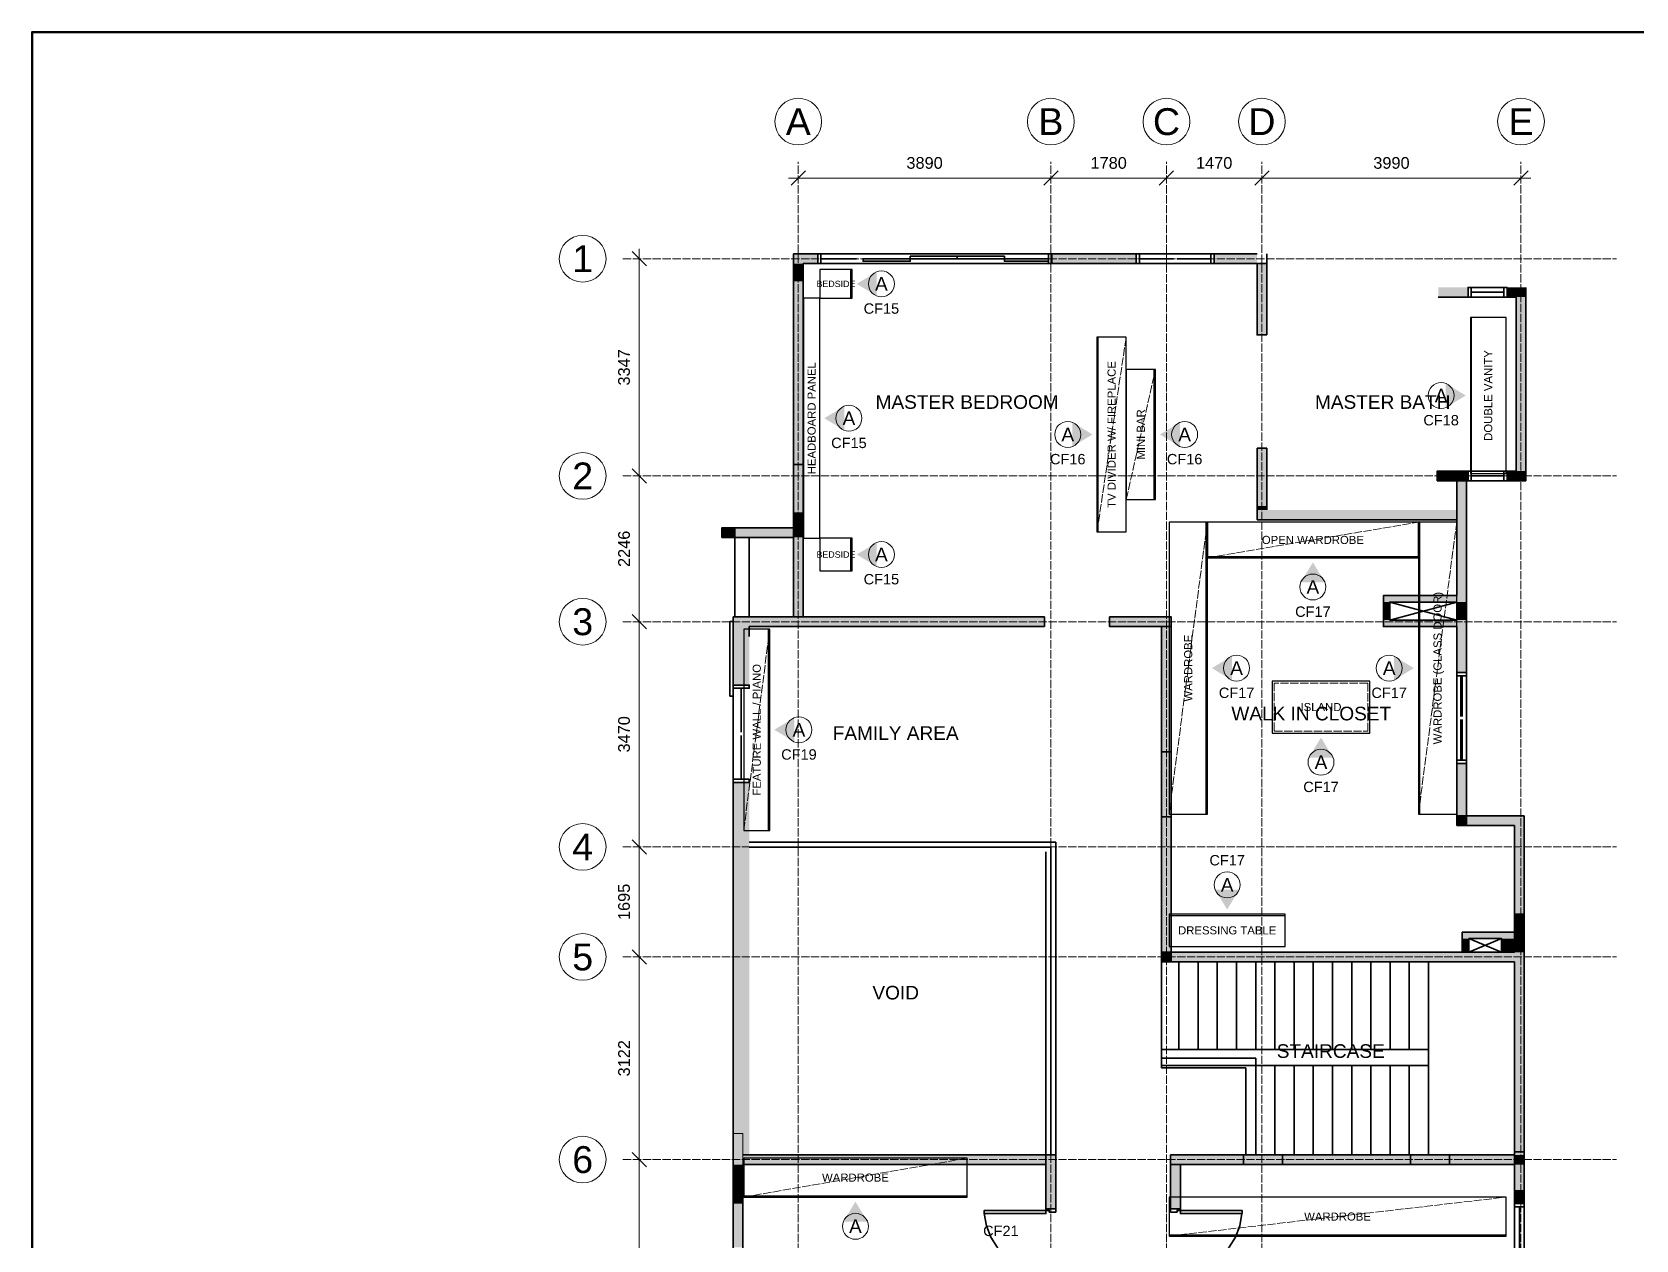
# Model space of a CAD drawing. Header units: millimetres. Extents: x 5 to 415, y 5 to 292.
# Drawn here: x 5 to 252, y 105.9 to 292 of the extents above; entities that cross this region are included whole.
import ezdxf
from ezdxf.enums import TextEntityAlignment as Align

# ---------------------------------------------------------------- set-up
doc = ezdxf.new("R2010")
doc.units = ezdxf.units.MM
doc.linetypes.add('DASHED', pattern=[1.524, 1.27, -0.254])
for name, color, linetype, lineweight in [('0-SHEET', 7, 'CONTINUOUS', 50), ('A-GRID', 8, 'DASHED', 13), ('A-GRID-TAG', 7, 'CONTINUOUS', 18), ('A-WALL', 250, 'CONTINUOUS', 35), ('A-WALL-DEMO', 1, 'DASHED', 35), ('A-WALL-FILL', 250, 'CONTINUOUS', 0), ('A-WALL-NEW', 5, 'CONTINUOUS', 35), ('A-WIND', 7, 'CONTINUOUS', 13), ('I-DIM', 5, 'CONTINUOUS', 13), ('I-JOIN', 6, 'CONTINUOUS', 25), ('I-JOIN-HIDDEN', 6, 'DASHED', 13), ('I-ROOM', 7, 'CONTINUOUS', 13), ('I-SYMB', 6, 'CONTINUOUS', 18)]:
    doc.layers.add(name, color=color, linetype=linetype, lineweight=lineweight)
doc.styles.get("Standard").update_dxf_attribs({"font": 'arial.ttf'})

msp = doc.modelspace()

# ---------------------------------------------------------------- hatches: boundary and pattern name
at = {"layer": 'A-WALL-DEMO', "true_color": 0x727430}
h = msp.add_hatch(color=7, dxfattribs=at)
h.dxf.hatch_style = 1
h.paths.add_polyline_path([(123.74, 225.39), (122.24, 225.39), (123.74, 217.89), (123.74, 225.39)])
h = msp.add_hatch(color=7, dxfattribs=at)
h.dxf.hatch_style = 1
h.paths.add_polyline_path([(122.24, 225.39), (123.74, 217.89), (122.24, 217.89), (122.24, 225.39)])
h = msp.add_hatch(color=7, dxfattribs=at)
h.dxf.hatch_style = 1
h.paths.add_polyline_path([(180.45, 181.08), (178.95, 181.08), (180.45, 171.07), (180.45, 181.08)])
h = msp.add_hatch(color=7, dxfattribs=at)
h.dxf.hatch_style = 1
h.paths.add_polyline_path([(178.95, 181.08), (180.45, 171.07), (178.95, 171.07), (178.95, 181.08)])
at = {"layer": 'A-WALL-FILL', "true_color": 0x4d4d4d}
h = msp.add_hatch(color=7, dxfattribs=at)
h.dxf.hatch_style = 1
h.paths.add_polyline_path([(125.99, 257.82), (122.24, 257.82), (125.99, 256.32), (125.99, 257.82)])
h = msp.add_hatch(color=7, dxfattribs=at)
h.dxf.hatch_style = 1
h.paths.add_polyline_path([(122.24, 257.82), (125.99, 256.32), (122.24, 256.32), (122.24, 257.82)])
h = msp.add_hatch(color=7, dxfattribs=at)
h.dxf.hatch_style = 1
h.paths.add_polyline_path([(175.04, 257.82), (162.04, 257.82), (175.04, 256.32), (175.04, 257.82)])
h = msp.add_hatch(color=7, dxfattribs=at)
h.dxf.hatch_style = 1
h.paths.add_polyline_path([(162.04, 257.82), (175.04, 256.32), (162.04, 256.32), (162.04, 257.82)])
h = msp.add_hatch(color=7, dxfattribs=at)
h.dxf.hatch_style = 1
h.paths.add_polyline_path([(193.65, 257.82), (187.05, 257.82), (193.65, 256.32), (193.65, 257.82)])
h = msp.add_hatch(color=7, dxfattribs=at)
h.dxf.hatch_style = 1
h.paths.add_polyline_path([(187.05, 257.82), (193.65, 256.32), (187.05, 256.32), (187.05, 257.82)])
h = msp.add_hatch(color=7, dxfattribs=at)
h.dxf.hatch_style = 1
h.paths.add_polyline_path([(123.74, 256.32), (122.24, 256.32), (123.74, 253.6), (123.74, 256.32)])
h = msp.add_hatch(color=7, dxfattribs=at)
h.dxf.hatch_style = 1
h.paths.add_polyline_path([(122.24, 256.32), (123.74, 253.6), (122.24, 253.6), (122.24, 256.32)])
h = msp.add_hatch(color=7, dxfattribs=at)
h.dxf.hatch_style = 1
h.paths.add_polyline_path([(123.74, 253.6), (122.24, 253.6), (123.74, 225.39), (123.74, 253.6)])
h = msp.add_hatch(color=7, dxfattribs=at)
h.dxf.hatch_style = 1
h.paths.add_polyline_path([(122.24, 253.6), (123.74, 225.39), (122.24, 225.39), (122.24, 253.6)])
h = msp.add_hatch(color=7, dxfattribs=at)
h.dxf.hatch_style = 1
h.paths.add_polyline_path([(226.15, 252.66), (221.55, 252.66), (226.15, 251.16), (226.15, 252.66)])
h = msp.add_hatch(color=7, dxfattribs=at)
h.dxf.hatch_style = 1
h.paths.add_polyline_path([(221.55, 252.66), (226.15, 251.16), (221.55, 251.16), (221.55, 252.66)])
h = msp.add_hatch(color=7, dxfattribs=at)
h.dxf.hatch_style = 1
h.paths.add_polyline_path([(235.05, 252.66), (232.15, 252.66), (235.05, 251.16), (235.05, 252.66)])
h = msp.add_hatch(color=7, dxfattribs=at)
h.dxf.hatch_style = 1
h.paths.add_polyline_path([(232.15, 252.66), (235.05, 251.16), (232.15, 251.16), (232.15, 252.66)])
h = msp.add_hatch(color=7, dxfattribs=at)
h.dxf.hatch_style = 1
h.paths.add_polyline_path([(235.05, 251.16), (233.55, 251.16), (235.05, 224.37), (235.05, 251.16)])
h = msp.add_hatch(color=7, dxfattribs=at)
h.dxf.hatch_style = 1
h.paths.add_polyline_path([(233.55, 251.16), (235.05, 224.37), (233.55, 224.37), (233.55, 251.16)])
h = msp.add_hatch(color=7, dxfattribs=at)
h.dxf.hatch_style = 1
h.paths.add_polyline_path([(226.15, 224.37), (224.4, 224.37), (226.15, 222.87), (226.15, 224.37)])
h = msp.add_hatch(color=7, dxfattribs=at)
h.dxf.hatch_style = 1
h.paths.add_polyline_path([(224.4, 224.37), (226.15, 222.87), (224.4, 222.87), (224.4, 224.37)])
h = msp.add_hatch(color=7, dxfattribs=at)
h.dxf.hatch_style = 1
h.paths.add_polyline_path([(225.9, 222.87), (224.4, 222.87), (225.9, 218.37), (225.9, 222.87)])
h = msp.add_hatch(color=7, dxfattribs=at)
h.dxf.hatch_style = 1
h.paths.add_polyline_path([(224.4, 222.87), (225.9, 218.37), (224.4, 218.37), (224.4, 222.87)])
h = msp.add_hatch(color=7, dxfattribs=at)
h.dxf.hatch_style = 1
h.paths.add_polyline_path([(235.05, 224.37), (232.15, 224.37), (235.05, 222.87), (235.05, 224.37)])
h = msp.add_hatch(color=7, dxfattribs=at)
h.dxf.hatch_style = 1
h.paths.add_polyline_path([(232.15, 224.37), (235.05, 222.87), (232.15, 222.87), (232.15, 224.37)])
h = msp.add_hatch(color=7, dxfattribs=at)
h.dxf.hatch_style = 1
h.paths.add_polyline_path([(123.74, 217.89), (122.24, 217.89), (123.74, 216.64), (123.74, 217.89)])
h = msp.add_hatch(color=7, dxfattribs=at)
h.dxf.hatch_style = 1
h.paths.add_polyline_path([(122.24, 217.89), (123.74, 216.64), (122.24, 216.64), (122.24, 217.89)])
h = msp.add_hatch(color=7, dxfattribs=at)
h.dxf.hatch_style = 1
h.paths.add_polyline_path([(225.9, 218.37), (224.4, 218.37), (225.9, 205.17), (225.9, 218.37)])
h = msp.add_hatch(color=7, dxfattribs=at)
h.dxf.hatch_style = 1
h.paths.add_polyline_path([(224.4, 218.37), (225.9, 205.17), (224.4, 205.17), (224.4, 218.37)])
h = msp.add_hatch(color=7, dxfattribs=at)
h.dxf.hatch_style = 1
h.paths.add_polyline_path([(113.23, 215.64), (111.24, 215.64), (113.23, 214.14), (113.23, 215.64)])
h = msp.add_hatch(color=7, dxfattribs=at)
h.dxf.hatch_style = 1
h.paths.add_polyline_path([(111.24, 215.64), (113.23, 214.14), (111.24, 214.14), (111.24, 215.64)])
h = msp.add_hatch(color=7, dxfattribs=at)
h.dxf.hatch_style = 1
h.paths.add_polyline_path([(122.24, 215.64), (113.23, 215.64), (122.24, 214.14), (122.24, 215.64)])
h = msp.add_hatch(color=7, dxfattribs=at)
h.dxf.hatch_style = 1
h.paths.add_polyline_path([(113.23, 215.64), (122.24, 214.14), (113.23, 214.14), (113.23, 215.64)])
h = msp.add_hatch(color=7, dxfattribs=at)
h.dxf.hatch_style = 1
h.paths.add_polyline_path([(123.74, 216.64), (122.24, 216.64), (123.74, 215.64), (123.74, 216.64)])
h = msp.add_hatch(color=7, dxfattribs=at)
h.dxf.hatch_style = 1
h.paths.add_polyline_path([(122.24, 216.64), (123.74, 215.64), (122.24, 215.64), (122.24, 216.64)])
h = msp.add_hatch(color=7, dxfattribs=at)
h.dxf.hatch_style = 1
h.paths.add_polyline_path([(123.74, 215.64), (122.24, 215.64), (123.74, 214.14), (123.74, 215.64)])
h = msp.add_hatch(color=7, dxfattribs=at)
h.dxf.hatch_style = 1
h.paths.add_polyline_path([(122.24, 215.64), (123.74, 214.14), (122.24, 214.14), (122.24, 215.64)])
h = msp.add_hatch(color=7, dxfattribs=at)
h.dxf.hatch_style = 1
h.paths.add_polyline_path([(123.74, 214.14), (122.24, 214.14), (123.74, 201.88), (123.74, 214.14)])
h = msp.add_hatch(color=7, dxfattribs=at)
h.dxf.hatch_style = 1
h.paths.add_polyline_path([(122.24, 214.14), (123.74, 201.88), (122.24, 201.88), (122.24, 214.14)])
h = msp.add_hatch(color=7, dxfattribs=at)
h.dxf.hatch_style = 1
h.paths.add_polyline_path([(225.9, 205.17), (213.1, 205.17), (225.9, 204.17), (225.9, 205.17)])
h = msp.add_hatch(color=7, dxfattribs=at)
h.dxf.hatch_style = 1
h.paths.add_polyline_path([(213.1, 205.17), (225.9, 204.17), (213.1, 204.17), (213.1, 205.17)])
h = msp.add_hatch(color=7, dxfattribs=at)
h.dxf.hatch_style = 1
h.paths.add_polyline_path([(214.1, 204.17), (213.1, 204.17), (214.1, 201.39), (214.1, 204.17)])
h = msp.add_hatch(color=7, dxfattribs=at)
h.dxf.hatch_style = 1
h.paths.add_polyline_path([(213.1, 204.17), (214.1, 201.39), (213.1, 201.39), (213.1, 204.17)])
h = msp.add_hatch(color=7, dxfattribs=at)
h.dxf.hatch_style = 1
h.paths.add_polyline_path([(225.9, 204.17), (224.4, 204.17), (225.9, 201.88), (225.9, 204.17)])
h = msp.add_hatch(color=7, dxfattribs=at)
h.dxf.hatch_style = 1
h.paths.add_polyline_path([(224.4, 204.17), (225.9, 201.88), (224.4, 201.88), (224.4, 204.17)])
h = msp.add_hatch(color=7, dxfattribs=at)
h.dxf.hatch_style = 1
h.paths.add_polyline_path([(160.94, 201.88), (112.97, 201.88), (160.94, 200.39), (160.94, 201.88)])
h = msp.add_hatch(color=7, dxfattribs=at)
h.dxf.hatch_style = 1
h.paths.add_polyline_path([(112.97, 201.88), (160.94, 200.39), (112.97, 200.39), (112.97, 201.88)])
h = msp.add_hatch(color=7, dxfattribs=at)
h.dxf.hatch_style = 1
h.paths.add_polyline_path([(115.45, 200.39), (112.97, 200.39), (115.45, 191.39), (115.45, 200.39)])
h = msp.add_hatch(color=7, dxfattribs=at)
h.dxf.hatch_style = 1
h.paths.add_polyline_path([(112.97, 200.39), (115.45, 191.39), (112.97, 191.39), (112.97, 200.39)])
h = msp.add_hatch(color=7, dxfattribs=at)
h.dxf.hatch_style = 1
h.paths.add_polyline_path([(180.45, 201.88), (170.94, 201.88), (180.45, 200.39), (180.45, 201.88)])
h = msp.add_hatch(color=7, dxfattribs=at)
h.dxf.hatch_style = 1
h.paths.add_polyline_path([(170.94, 201.88), (180.45, 200.39), (170.94, 200.39), (170.94, 201.88)])
h = msp.add_hatch(color=7, dxfattribs=at)
h.dxf.hatch_style = 1
h.paths.add_polyline_path([(180.45, 200.39), (178.95, 200.39), (180.45, 181.08), (180.45, 200.39)])
h = msp.add_hatch(color=7, dxfattribs=at)
h.dxf.hatch_style = 1
h.paths.add_polyline_path([(178.95, 200.39), (180.45, 181.08), (178.95, 181.08), (178.95, 200.39)])
h = msp.add_hatch(color=7, dxfattribs=at)
h.dxf.hatch_style = 1
h.paths.add_polyline_path([(225.9, 201.39), (213.1, 201.39), (225.9, 200.39), (225.9, 201.39)])
h = msp.add_hatch(color=7, dxfattribs=at)
h.dxf.hatch_style = 1
h.paths.add_polyline_path([(213.1, 201.39), (225.9, 200.39), (213.1, 200.39), (213.1, 201.39)])
h = msp.add_hatch(color=7, dxfattribs=at)
h.dxf.hatch_style = 1
h.paths.add_polyline_path([(225.9, 201.88), (224.4, 201.88), (225.9, 201.39), (225.9, 201.88)])
h = msp.add_hatch(color=7, dxfattribs=at)
h.dxf.hatch_style = 1
h.paths.add_polyline_path([(224.4, 201.88), (225.9, 201.39), (224.4, 201.39), (224.4, 201.88)])
h = msp.add_hatch(color=7, dxfattribs=at)
h.dxf.hatch_style = 1
h.paths.add_polyline_path([(225.9, 200.39), (224.4, 200.39), (225.9, 193.31), (225.9, 200.39)])
h = msp.add_hatch(color=7, dxfattribs=at)
h.dxf.hatch_style = 1
h.paths.add_polyline_path([(224.4, 200.39), (225.9, 193.31), (224.4, 193.31), (224.4, 200.39)])
h = msp.add_hatch(color=7, dxfattribs=at)
h.dxf.hatch_style = 1
h.paths.add_polyline_path([(225.9, 179.31), (224.4, 179.31), (225.9, 171.24), (225.9, 179.31)])
h = msp.add_hatch(color=7, dxfattribs=at)
h.dxf.hatch_style = 1
h.paths.add_polyline_path([(224.4, 179.31), (225.9, 171.24), (224.4, 171.24), (224.4, 179.31)])
h = msp.add_hatch(color=7, dxfattribs=at)
h.dxf.hatch_style = 1
h.paths.add_polyline_path([(115.45, 176.39), (112.97, 176.39), (115.45, 119.01), (115.45, 176.39)])
h = msp.add_hatch(color=7, dxfattribs=at)
h.dxf.hatch_style = 1
h.paths.add_polyline_path([(112.97, 176.39), (115.45, 119.01), (112.97, 119.01), (112.97, 176.39)])
h = msp.add_hatch(color=7, dxfattribs=at)
h.dxf.hatch_style = 1
h.paths.add_polyline_path([(180.45, 171.07), (178.95, 171.07), (180.45, 150.23), (180.45, 171.07)])
h = msp.add_hatch(color=7, dxfattribs=at)
h.dxf.hatch_style = 1
h.paths.add_polyline_path([(178.95, 171.07), (180.45, 150.23), (178.95, 150.23), (178.95, 171.07)])
h = msp.add_hatch(color=7, dxfattribs=at)
h.dxf.hatch_style = 1
h.paths.add_polyline_path([(225.9, 171.24), (224.4, 171.24), (225.9, 170.28), (225.9, 171.24)])
h = msp.add_hatch(color=7, dxfattribs=at)
h.dxf.hatch_style = 1
h.paths.add_polyline_path([(224.4, 171.24), (225.9, 170.28), (224.4, 170.28), (224.4, 171.24)])
h = msp.add_hatch(color=7, dxfattribs=at)
h.dxf.hatch_style = 1
h.paths.add_polyline_path([(234.8, 171.24), (225.9, 171.24), (234.8, 170.28), (234.8, 171.24)])
h = msp.add_hatch(color=7, dxfattribs=at)
h.dxf.hatch_style = 1
h.paths.add_polyline_path([(225.9, 171.24), (234.8, 170.28), (225.9, 170.28), (225.9, 171.24)])
h = msp.add_hatch(color=7, dxfattribs=at)
h.dxf.hatch_style = 1
h.paths.add_polyline_path([(225.9, 170.28), (224.4, 170.28), (225.9, 169.74), (225.9, 170.28)])
h = msp.add_hatch(color=7, dxfattribs=at)
h.dxf.hatch_style = 1
h.paths.add_polyline_path([(224.4, 170.28), (225.9, 169.74), (224.4, 169.74), (224.4, 170.28)])
h = msp.add_hatch(color=7, dxfattribs=at)
h.dxf.hatch_style = 1
h.paths.add_polyline_path([(234.8, 170.28), (225.9, 170.28), (234.8, 169.74), (234.8, 170.28)])
h = msp.add_hatch(color=7, dxfattribs=at)
h.dxf.hatch_style = 1
h.paths.add_polyline_path([(225.9, 170.28), (234.8, 169.74), (225.9, 169.74), (225.9, 170.28)])
h = msp.add_hatch(color=7, dxfattribs=at)
h.dxf.hatch_style = 1
h.paths.add_polyline_path([(234.8, 169.74), (233.3, 169.74), (234.8, 156.23), (234.8, 169.74)])
h = msp.add_hatch(color=7, dxfattribs=at)
h.dxf.hatch_style = 1
h.paths.add_polyline_path([(233.3, 169.74), (234.8, 156.23), (233.3, 156.23), (233.3, 169.74)])
h = msp.add_hatch(color=7, dxfattribs=at)
h.dxf.hatch_style = 1
h.paths.add_polyline_path([(234.8, 156.23), (233.3, 156.23), (234.8, 153.31), (234.8, 156.23)])
h = msp.add_hatch(color=7, dxfattribs=at)
h.dxf.hatch_style = 1
h.paths.add_polyline_path([(233.3, 156.23), (234.8, 153.31), (233.3, 153.31), (233.3, 156.23)])
h = msp.add_hatch(color=7, dxfattribs=at)
h.dxf.hatch_style = 1
h.paths.add_polyline_path([(233.3, 153.31), (225.26, 153.31), (233.3, 152.32), (233.3, 153.31)])
h = msp.add_hatch(color=7, dxfattribs=at)
h.dxf.hatch_style = 1
h.paths.add_polyline_path([(225.26, 153.31), (233.3, 152.32), (225.26, 152.32), (225.26, 153.31)])
h = msp.add_hatch(color=7, dxfattribs=at)
h.dxf.hatch_style = 1
h.paths.add_polyline_path([(234.8, 153.31), (233.3, 153.31), (234.8, 150.23), (234.8, 153.31)])
h = msp.add_hatch(color=7, dxfattribs=at)
h.dxf.hatch_style = 1
h.paths.add_polyline_path([(233.3, 153.31), (234.8, 150.23), (233.3, 150.23), (233.3, 153.31)])
h = msp.add_hatch(color=7, dxfattribs=at)
h.dxf.hatch_style = 1
h.paths.add_polyline_path([(226.26, 152.32), (225.26, 152.32), (226.26, 150.23), (226.26, 152.32)])
h = msp.add_hatch(color=7, dxfattribs=at)
h.dxf.hatch_style = 1
h.paths.add_polyline_path([(225.26, 152.32), (226.26, 150.23), (225.26, 150.23), (225.26, 152.32)])
h = msp.add_hatch(color=7, dxfattribs=at)
h.dxf.hatch_style = 1
h.paths.add_polyline_path([(233.3, 152.32), (231.3, 152.32), (233.3, 150.23), (233.3, 152.32)])
h = msp.add_hatch(color=7, dxfattribs=at)
h.dxf.hatch_style = 1
h.paths.add_polyline_path([(231.3, 152.32), (233.3, 150.23), (231.3, 150.23), (231.3, 152.32)])
h = msp.add_hatch(color=7, dxfattribs=at)
h.dxf.hatch_style = 1
h.paths.add_polyline_path([(180.45, 150.23), (178.95, 150.23), (180.45, 148.73), (180.45, 150.23)])
h = msp.add_hatch(color=7, dxfattribs=at)
h.dxf.hatch_style = 1
h.paths.add_polyline_path([(178.95, 150.23), (180.45, 148.73), (178.95, 148.73), (178.95, 150.23)])
h = msp.add_hatch(color=7, dxfattribs=at)
h.dxf.hatch_style = 1
h.paths.add_polyline_path([(234.8, 150.23), (180.45, 150.23), (234.8, 148.73), (234.8, 150.23)])
h = msp.add_hatch(color=7, dxfattribs=at)
h.dxf.hatch_style = 1
h.paths.add_polyline_path([(180.45, 150.23), (234.8, 148.73), (180.45, 148.73), (180.45, 150.23)])
h = msp.add_hatch(color=7, dxfattribs=at)
h.dxf.hatch_style = 1
h.paths.add_polyline_path([(234.8, 148.73), (233.3, 148.73), (234.8, 119.01), (234.8, 148.73)])
h = msp.add_hatch(color=7, dxfattribs=at)
h.dxf.hatch_style = 1
h.paths.add_polyline_path([(233.3, 148.73), (234.8, 119.01), (233.3, 119.01), (233.3, 148.73)])
h = msp.add_hatch(color=7, dxfattribs=at)
h.dxf.hatch_style = 1
h.paths.add_polyline_path([(114.47, 114.28), (114.47, 122.28), (112.97, 114.28), (114.47, 114.28)])
h = msp.add_hatch(color=7, dxfattribs=at)
h.dxf.hatch_style = 1
h.paths.add_polyline_path([(114.47, 122.28), (112.97, 114.28), (112.97, 122.28), (114.47, 122.28)])
h = msp.add_hatch(color=7, dxfattribs=at)
h.dxf.hatch_style = 1
h.paths.add_polyline_path([(161.14, 119.01), (112.97, 119.01), (161.14, 117.51), (161.14, 119.01)])
h = msp.add_hatch(color=7, dxfattribs=at)
h.dxf.hatch_style = 1
h.paths.add_polyline_path([(112.97, 119.01), (161.14, 117.51), (112.97, 117.51), (112.97, 119.01)])
h = msp.add_hatch(color=7, dxfattribs=at)
h.dxf.hatch_style = 1
h.paths.add_polyline_path([(162.64, 119.01), (161.14, 119.01), (162.64, 110.71), (162.64, 119.01)])
h = msp.add_hatch(color=7, dxfattribs=at)
h.dxf.hatch_style = 1
h.paths.add_polyline_path([(161.14, 119.01), (162.64, 110.71), (161.14, 110.71), (161.14, 119.01)])
h = msp.add_hatch(color=7, dxfattribs=at)
h.dxf.hatch_style = 1
h.paths.add_polyline_path([(191.54, 119.01), (180.34, 119.01), (191.54, 117.51), (191.54, 119.01)])
h = msp.add_hatch(color=7, dxfattribs=at)
h.dxf.hatch_style = 1
h.paths.add_polyline_path([(180.34, 119.01), (191.54, 117.51), (180.34, 117.51), (180.34, 119.01)])
h = msp.add_hatch(color=7, dxfattribs=at)
h.dxf.hatch_style = 1
h.paths.add_polyline_path([(197.55, 117.51), (197.55, 119.01), (191.54, 117.51), (197.55, 117.51)])
h = msp.add_hatch(color=7, dxfattribs=at)
h.dxf.hatch_style = 1
h.paths.add_polyline_path([(197.55, 119.01), (191.54, 117.51), (191.54, 119.01), (197.55, 119.01)])
h = msp.add_hatch(color=7, dxfattribs=at)
h.dxf.hatch_style = 1
h.paths.add_polyline_path([(217.3, 119.01), (197.55, 119.01), (217.3, 117.51), (217.3, 119.01)])
h = msp.add_hatch(color=7, dxfattribs=at)
h.dxf.hatch_style = 1
h.paths.add_polyline_path([(197.55, 119.01), (217.3, 117.51), (197.55, 117.51), (197.55, 119.01)])
h = msp.add_hatch(color=7, dxfattribs=at)
h.dxf.hatch_style = 1
h.paths.add_polyline_path([(223.3, 117.51), (223.3, 119.01), (217.3, 117.51), (223.3, 117.51)])
h = msp.add_hatch(color=7, dxfattribs=at)
h.dxf.hatch_style = 1
h.paths.add_polyline_path([(223.3, 119.01), (217.3, 117.51), (217.3, 119.01), (223.3, 119.01)])
h = msp.add_hatch(color=7, dxfattribs=at)
h.dxf.hatch_style = 1
h.paths.add_polyline_path([(233.3, 119.01), (223.3, 119.01), (233.3, 117.51), (233.3, 119.01)])
h = msp.add_hatch(color=7, dxfattribs=at)
h.dxf.hatch_style = 1
h.paths.add_polyline_path([(223.3, 119.01), (233.3, 117.51), (223.3, 117.51), (223.3, 119.01)])
h = msp.add_hatch(color=7, dxfattribs=at)
h.dxf.hatch_style = 1
h.paths.add_polyline_path([(233.3, 113.49), (234.8, 113.49), (233.3, 119.48), (233.3, 113.49)])
h = msp.add_hatch(color=7, dxfattribs=at)
h.dxf.hatch_style = 1
h.paths.add_polyline_path([(234.8, 113.49), (233.3, 119.48), (234.8, 119.48), (234.8, 113.49)])
h = msp.add_hatch(color=7, dxfattribs=at)
h.dxf.hatch_style = 1
h.paths.add_polyline_path([(234.8, 119.01), (233.3, 119.01), (234.8, 117.51), (234.8, 119.01)])
h = msp.add_hatch(color=7, dxfattribs=at)
h.dxf.hatch_style = 1
h.paths.add_polyline_path([(233.3, 119.01), (234.8, 117.51), (233.3, 117.51), (233.3, 119.01)])
h = msp.add_hatch(color=7, dxfattribs=at)
h.dxf.hatch_style = 1
h.paths.add_polyline_path([(114.47, 117.51), (112.97, 117.51), (114.47, 114.75), (114.47, 117.51)])
h = msp.add_hatch(color=7, dxfattribs=at)
h.dxf.hatch_style = 1
h.paths.add_polyline_path([(112.97, 117.51), (114.47, 114.75), (112.97, 114.75), (112.97, 117.51)])
h = msp.add_hatch(color=7, dxfattribs=at)
h.dxf.hatch_style = 1
h.paths.add_polyline_path([(181.84, 117.51), (180.34, 117.51), (181.84, 110.71), (181.84, 117.51)])
h = msp.add_hatch(color=7, dxfattribs=at)
h.dxf.hatch_style = 1
h.paths.add_polyline_path([(180.34, 117.51), (181.84, 110.71), (180.34, 110.71), (180.34, 117.51)])
h = msp.add_hatch(color=7, dxfattribs=at)
h.dxf.hatch_style = 1
h.paths.add_polyline_path([(234.8, 117.51), (233.3, 117.51), (234.8, 111.5), (234.8, 117.51)])
h = msp.add_hatch(color=7, dxfattribs=at)
h.dxf.hatch_style = 1
h.paths.add_polyline_path([(233.3, 117.51), (234.8, 111.5), (233.3, 111.5), (233.3, 117.51)])
h = msp.add_hatch(color=7, dxfattribs=at)
h.dxf.hatch_style = 1
h.paths.add_polyline_path([(114.47, 114.75), (112.97, 114.75), (114.47, 114.28), (114.47, 114.75)])
h = msp.add_hatch(color=7, dxfattribs=at)
h.dxf.hatch_style = 1
h.paths.add_polyline_path([(112.97, 114.75), (114.47, 114.28), (112.97, 114.28), (112.97, 114.75)])
h = msp.add_hatch(color=7, dxfattribs=at)
h.dxf.hatch_style = 1
h.paths.add_polyline_path([(114.47, 114.28), (112.97, 114.28), (114.47, 111.5), (114.47, 114.28)])
h = msp.add_hatch(color=7, dxfattribs=at)
h.dxf.hatch_style = 1
h.paths.add_polyline_path([(112.97, 114.28), (114.47, 111.5), (112.97, 111.5), (112.97, 114.28)])
h = msp.add_hatch(color=7, dxfattribs=at)
h.dxf.hatch_style = 1
h.paths.add_polyline_path([(114.47, 111.5), (112.97, 111.5), (114.47, 104.77), (114.47, 111.5)])
h = msp.add_hatch(color=7, dxfattribs=at)
h.dxf.hatch_style = 1
h.paths.add_polyline_path([(112.97, 111.5), (114.47, 104.77), (112.97, 104.77), (112.97, 111.5)])
h = msp.add_hatch(color=7, dxfattribs=at)
h.dxf.hatch_style = 1
h.paths.add_polyline_path([(234.8, 113.49), (233.3, 113.49), (234.8, 111.5), (234.8, 113.49)])
h = msp.add_hatch(color=7, dxfattribs=at)
h.dxf.hatch_style = 1
h.paths.add_polyline_path([(233.3, 113.49), (234.8, 111.5), (233.3, 111.5), (233.3, 113.49)])
at = {"layer": 'A-WALL-NEW', "true_color": 0x4554a5}
h = msp.add_hatch(color=7, dxfattribs=at)
h.dxf.hatch_style = 1
h.paths.add_polyline_path([(195.15, 256.32), (193.65, 256.32), (195.15, 251.16), (195.15, 256.32)])
h = msp.add_hatch(color=7, dxfattribs=at)
h.dxf.hatch_style = 1
h.paths.add_polyline_path([(193.65, 256.32), (195.15, 251.16), (193.65, 251.16), (193.65, 256.32)])
h = msp.add_hatch(color=7, dxfattribs=at)
h.dxf.hatch_style = 1
h.paths.add_polyline_path([(195.15, 251.16), (193.65, 251.16), (195.15, 245.33), (195.15, 251.16)])
h = msp.add_hatch(color=7, dxfattribs=at)
h.dxf.hatch_style = 1
h.paths.add_polyline_path([(193.65, 251.16), (195.15, 245.33), (193.65, 245.33), (193.65, 251.16)])
h = msp.add_hatch(color=7, dxfattribs=at)
h.dxf.hatch_style = 1
h.paths.add_polyline_path([(195.15, 227.87), (193.65, 227.87), (195.15, 224.37), (195.15, 227.87)])
h = msp.add_hatch(color=7, dxfattribs=at)
h.dxf.hatch_style = 1
h.paths.add_polyline_path([(193.65, 227.87), (195.15, 224.37), (193.65, 224.37), (193.65, 227.87)])
h = msp.add_hatch(color=7, dxfattribs=at)
h.dxf.hatch_style = 1
h.paths.add_polyline_path([(195.15, 224.37), (193.65, 224.37), (195.15, 218.97), (195.15, 224.37)])
h = msp.add_hatch(color=7, dxfattribs=at)
h.dxf.hatch_style = 1
h.paths.add_polyline_path([(193.65, 224.37), (195.15, 218.97), (193.65, 218.97), (193.65, 224.37)])
h = msp.add_hatch(color=7, dxfattribs=at)
h.dxf.hatch_style = 1
h.paths.add_polyline_path([(224.4, 224.37), (221.4, 224.37), (224.4, 222.87), (224.4, 224.37)])
h = msp.add_hatch(color=7, dxfattribs=at)
h.dxf.hatch_style = 1
h.paths.add_polyline_path([(221.4, 224.37), (224.4, 222.87), (221.4, 222.87), (221.4, 224.37)])
h = msp.add_hatch(color=7, dxfattribs=at)
h.dxf.hatch_style = 1
h.paths.add_polyline_path([(195.15, 218.97), (193.65, 218.97), (195.15, 218.37), (195.15, 218.97)])
h = msp.add_hatch(color=7, dxfattribs=at)
h.dxf.hatch_style = 1
h.paths.add_polyline_path([(193.65, 218.97), (195.15, 218.37), (193.65, 218.37), (193.65, 218.97)])
h = msp.add_hatch(color=7, dxfattribs=at)
h.dxf.hatch_style = 1
h.paths.add_polyline_path([(224.4, 218.37), (193.65, 218.37), (224.4, 216.87), (224.4, 218.37)])
h = msp.add_hatch(color=7, dxfattribs=at)
h.dxf.hatch_style = 1
h.paths.add_polyline_path([(193.65, 218.37), (224.4, 216.87), (193.65, 216.87), (193.65, 218.37)])
at = {"layer": 'I-SYMB'}
h = msp.add_hatch(color=6, dxfattribs=at)
h.dxf.hatch_style = 1
h.paths.add_polyline_path([(132, 253.2), (135.08, 251.34), (135.08, 255.06)])
h = msp.add_hatch(color=6, dxfattribs=at)
h.dxf.hatch_style = 1
h.paths.add_polyline_path([(225.8, 236), (222.72, 237.86), (222.72, 234.14)])
h = msp.add_hatch(color=6, dxfattribs=at)
h.dxf.hatch_style = 1
h.paths.add_polyline_path([(127, 232.5), (130.08, 230.64), (130.08, 234.36)])
h = msp.add_hatch(color=6, dxfattribs=at)
h.dxf.hatch_style = 1
h.paths.add_polyline_path([(168.3, 230), (165.22, 231.86), (165.22, 228.14)])
h = msp.add_hatch(color=6, dxfattribs=at)
h.dxf.hatch_style = 1
h.paths.add_polyline_path([(178.7, 230), (181.78, 228.14), (181.78, 231.86)])
h = msp.add_hatch(color=6, dxfattribs=at)
h.dxf.hatch_style = 1
h.paths.add_polyline_path([(132, 211.5), (135.08, 209.64), (135.08, 213.36)])
h = msp.add_hatch(color=6, dxfattribs=at)
h.dxf.hatch_style = 1
h.paths.add_polyline_path([(202.25, 210.3), (200.39, 207.22), (204.11, 207.22)])
h = msp.add_hatch(color=6, dxfattribs=at)
h.dxf.hatch_style = 1
h.paths.add_polyline_path([(186.7, 194), (189.78, 192.14), (189.78, 195.86)])
h = msp.add_hatch(color=6, dxfattribs=at)
h.dxf.hatch_style = 1
h.paths.add_polyline_path([(217.8, 194), (214.72, 195.86), (214.72, 192.14)])
h = msp.add_hatch(color=6, dxfattribs=at)
h.dxf.hatch_style = 1
h.paths.add_polyline_path([(119.3, 184.5), (122.38, 182.64), (122.38, 186.36)])
h = msp.add_hatch(color=6, dxfattribs=at)
h.dxf.hatch_style = 1
h.paths.add_polyline_path([(203.5, 183.3), (201.64, 180.22), (205.36, 180.22)])
h = msp.add_hatch(color=6, dxfattribs=at)
h.dxf.hatch_style = 1
h.paths.add_polyline_path([(189.05, 156.8), (190.91, 159.88), (187.19, 159.88)])
h = msp.add_hatch(color=6, dxfattribs=at)
h.dxf.hatch_style = 1
h.paths.add_polyline_path([(131.8, 111.8), (129.94, 108.72), (133.66, 108.72)])

# ---------------------------------------------------------------- linework, layer by layer
at = {"layer": '0-SHEET'}
msp.add_lwpolyline([(5, 5), (415, 5), (415, 292), (5, 292)], close=True, dxfattribs=at)
at = {"layer": 'A-GRID'}
for p, q in [((123, 37), (123, 272)), ((161.9, 37), (161.9, 272)), ((179.7, 37), (179.7, 272)), ((194.4, 37), (194.4, 272)), ((234.3, 37), (234.3, 272)), ((96, 257.08), (249, 257.08)), ((96, 223.61), (249, 223.61)), ((96, 201.15), (249, 201.15)), ((96, 166.45), (249, 166.45)), ((96, 149.5), (249, 149.5)), ((96, 118.28), (249, 118.28))]:
    msp.add_line(p, q, dxfattribs=at)
at = {"layer": 'A-GRID-TAG'}
for centre in [(123, 278.2), (161.9, 278.2), (179.7, 278.2), (194.4, 278.2), (234.3, 278.2), (89.8, 257.08), (89.8, 223.61), (89.8, 201.15), (89.8, 166.45), (89.8, 149.5), (89.8, 118.28)]:
    msp.add_circle(centre, 3.6, dxfattribs=at)
at = {"layer": 'A-WALL'}
for points in [[(122.24, 257.82), (193.65, 257.82)], [(122.24, 257.82), (122.24, 201.88)], [(123.74, 256.32), (125.99, 256.32), (125.99, 257.82), (125.99, 256.32)], [(126.49, 256.32), (125.99, 256.32), (125.99, 257.82), (126.49, 257.82), (126.49, 256.32)], [(126.49, 257.07), (131.99, 257.07)], [(132.99, 257.07), (161.54, 257.07)], [(140.24, 257.07), (140.24, 256.7), (132.99, 256.7), (132.99, 257.07), (140.24, 257.07)], [(147.49, 257.45), (147.49, 257.07), (140.24, 257.07), (140.24, 257.45), (147.49, 257.45)], [(147.49, 257.45), (147.49, 257.07), (154.74, 257.07), (154.74, 257.45), (147.49, 257.45)], [(154.74, 257.07), (154.74, 256.7), (161.54, 256.7), (161.54, 257.07), (154.74, 257.07)], [(162.04, 256.32), (161.54, 256.32), (161.54, 257.82), (162.04, 257.82), (162.04, 256.32)], [(162.04, 256.32), (162.04, 257.82)], [(175.04, 257.82), (175.04, 256.32)], [(175.54, 256.32), (175.04, 256.32), (175.04, 257.82), (175.54, 257.82), (175.54, 256.32)], [(180.79, 257.07), (175.54, 257.07)], [(186.54, 257.07), (181.29, 257.07)], [(187.05, 256.32), (186.54, 256.32), (186.54, 257.82), (187.05, 257.82), (187.05, 256.32)], [(195.15, 257.82), (195.15, 245.33)], [(123.74, 256.32), (168.65, 256.32)], [(123.74, 256.32), (123.74, 201.88)], [(123.74, 256.32), (167.14, 256.32)], [(168.65, 256.32), (195.15, 256.32)], [(193.65, 256.32), (193.65, 245.33)], [(193.65, 256.32), (193.65, 245.33), (195.15, 245.33)], [(195.15, 256.32), (195.15, 245.33)], [(232.15, 251.16), (232.15, 252.66), (226.15, 252.66), (226.15, 251.16), (232.15, 251.16)], [(226.65, 251.16), (226.15, 251.16), (226.15, 252.66), (226.65, 252.66), (226.65, 251.16)], [(232.15, 251.16), (231.65, 251.16), (231.65, 252.66), (232.15, 252.66), (232.15, 251.16)], [(235.05, 252.66), (235.05, 222.87)], [(233.55, 251.16), (221.55, 251.16)], [(226.65, 251.91), (231.65, 251.91)], [(233.55, 251.16), (233.55, 224.37)], [(193.65, 227.87), (193.65, 216.87)], [(193.65, 227.87), (193.65, 216.87)], [(195.15, 227.87), (193.65, 227.87)], [(195.15, 227.87), (195.15, 218.37)], [(122.24, 225.39), (123.74, 225.39)], [(224.4, 224.37), (221.4, 224.37), (221.4, 222.87), (224.4, 222.87)], [(233.55, 224.37), (224.4, 224.37)], [(224.4, 224.37), (224.4, 222.87), (224.4, 205.17)], [(224.6, 224.37), (224.4, 224.37)], [(235.05, 222.87), (224.4, 222.87)], [(225.9, 222.87), (225.9, 201.88)], [(226.15, 222.87), (226.15, 224.37)], [(226.65, 222.87), (226.15, 222.87), (226.15, 224.37), (226.65, 224.37), (226.65, 222.87)], [(226.65, 223.62), (231.65, 223.62)], [(232.15, 222.87), (231.65, 222.87), (231.65, 224.37), (232.15, 224.37), (232.15, 222.87)], [(233.55, 224.37), (232.15, 224.37), (232.15, 222.87)], [(123.74, 217.89), (122.24, 217.89)], [(123.74, 201.88), (123.74, 215.64), (123.74, 216.64), (122.24, 216.64), (122.24, 215.64), (114.74, 215.64), (111.24, 215.64), (111.24, 214.14), (113.23, 214.14), (113.23, 201.88)], [(113.23, 215.64), (122.24, 215.64), (122.24, 214.14), (113.23, 214.14), (113.23, 215.64)], [(224.4, 216.87), (193.65, 216.87)], [(115.45, 201.88), (115.45, 214.14)], [(213.1, 203.67), (213.1, 205.17)], [(224.4, 200.39), (213.1, 200.39), (213.1, 205.17), (224.4, 205.17), (213.1, 205.17)], [(213.1, 203.67), (213.1, 201.88)], [(224.4, 201.39), (214.1, 201.39), (214.1, 204.17), (224.4, 204.17), (224.4, 201.39)], [(224.4, 204.17), (214.1, 201.39)], [(214.1, 204.17), (224.4, 201.39)], [(224.4, 201.39), (224.4, 204.17)], [(112.97, 201.19), (112.48, 201.19), (112.48, 189.69), (112.97, 189.69)], [(160.94, 201.88), (112.97, 201.88)], [(112.97, 49.99), (112.97, 201.88)], [(160.94, 200.39), (115.45, 200.39)], [(115.45, 200.39), (115.45, 198.89)], [(160.94, 200.39), (160.94, 201.88)], [(180.45, 201.88), (170.94, 201.88)], [(170.94, 201.88), (170.94, 200.39), (180.45, 200.39), (180.45, 201.88), (170.94, 201.88)], [(180.45, 200.39), (178.95, 200.39)], [(178.95, 200.39), (178.95, 148.73)], [(178.95, 200.39), (178.95, 150.23), (233.3, 150.23)], [(180.45, 200.39), (180.45, 148.73)], [(224.4, 200.39), (213.1, 200.39)], [(224.4, 200.39), (219.9, 200.39)], [(224.4, 200.39), (224.4, 169.74)], [(225.9, 201.88), (225.9, 169.74)], [(224.4, 193.31), (224.4, 179.32), (225.9, 179.32), (225.9, 193.31), (224.4, 193.31)], [(225.9, 193.31), (225.9, 179.31), (224.4, 179.31), (224.4, 193.31), (225.9, 193.31)], [(225.9, 192.81), (225.9, 193.31), (224.4, 193.31), (224.4, 192.81), (225.9, 192.81)], [(225.05, 186.56), (225.05, 192.81)], [(225.25, 186.56), (225.25, 192.81)], [(115.45, 191.39), (112.97, 191.39)], [(112.97, 190.89), (112.97, 191.39), (115.45, 191.39), (115.45, 190.89), (112.97, 190.89)], [(114.21, 190.89), (114.21, 184.14)], [(225.05, 179.81), (225.05, 186.06)], [(225.25, 179.81), (225.25, 186.06)], [(114.21, 183.64), (114.21, 176.88)], [(180.45, 181.08), (180.45, 171.07), (178.95, 171.07), (178.95, 181.08), (180.45, 181.08)], [(225.9, 179.31), (225.9, 179.81), (224.4, 179.81), (224.4, 179.31), (225.9, 179.31)], [(114.47, 176.39), (112.97, 176.39), (115.45, 176.39), (115.45, 176.88), (112.97, 176.88), (112.97, 176.39)], [(115.45, 176.39), (112.97, 176.39)], [(234.8, 171.24), (224.4, 171.24)], [(234.8, 117.51), (234.8, 171.24)], [(233.3, 169.74), (224.4, 169.74)], [(233.3, 150.23), (233.3, 169.74)], [(115.45, 167.18), (162.64, 167.18)], [(115.45, 166.43), (161.89, 166.43), (161.89, 119.01)], [(161.14, 165.68), (161.14, 119.01), (161.14, 110.71)], [(162.64, 167.18), (162.64, 110.71)], [(225.26, 153.31), (225.26, 150.23), (233.3, 150.23), (233.3, 153.31), (225.26, 153.31)], [(226.26, 152.32), (226.26, 150.23), (231.3, 150.23), (231.3, 152.32), (226.26, 152.32)], [(226.26, 152.32), (231.3, 150.23)], [(226.26, 150.23), (231.3, 152.32)], [(178.95, 148.73), (233.3, 148.73)], [(178.95, 148.73), (178.95, 135.22)], [(184.56, 148.73), (184.56, 135.22), (181.61, 135.22), (181.61, 148.73), (184.56, 148.73)], [(187.52, 148.73), (187.52, 135.22), (184.56, 135.22), (184.56, 148.73), (187.52, 148.73)], [(190.48, 148.73), (190.48, 135.22), (187.52, 135.22), (187.52, 148.73), (190.48, 148.73)], [(193.44, 148.73), (193.44, 135.22), (190.48, 135.22), (190.48, 148.73), (193.44, 148.73)], [(196.39, 148.73), (196.39, 135.22), (193.44, 135.22), (193.44, 148.73), (196.39, 148.73)], [(199.35, 148.73), (199.35, 135.22), (196.39, 135.22), (196.39, 148.73), (199.35, 148.73)], [(202.31, 148.73), (202.31, 135.22), (199.35, 135.22), (199.35, 148.73), (202.31, 148.73)], [(205.27, 148.73), (205.27, 135.22), (202.31, 135.22), (202.31, 148.73), (205.27, 148.73)], [(208.23, 148.73), (208.23, 135.22), (205.27, 135.22), (205.27, 148.73), (208.23, 148.73)], [(211.18, 148.73), (211.18, 135.22), (208.23, 135.22), (208.23, 148.73), (211.18, 148.73)], [(214.14, 148.73), (214.14, 135.22), (211.18, 135.22), (211.18, 148.73), (214.14, 148.73)], [(217.1, 148.73), (217.1, 135.22), (214.14, 135.22), (214.14, 148.73), (217.1, 148.73)], [(220.05, 148.73), (220.05, 135.22), (217.1, 135.22), (217.1, 148.73), (220.05, 148.73)], [(233.3, 148.73), (233.3, 119.01)], [(178.95, 135.22), (178.95, 132.77), (220.05, 132.77), (220.05, 135.22), (178.95, 135.22)], [(193.44, 133.91), (178.95, 133.91), (178.95, 132.4)], [(193.44, 119.01), (193.44, 133.91)], [(191.94, 132.4), (178.95, 132.4)], [(180.34, 119.01), (191.94, 119.01), (191.94, 132.4)], [(196.39, 132.77), (196.39, 119.01), (193.44, 119.01), (193.44, 132.77), (196.39, 132.77)], [(199.35, 132.77), (199.35, 119.01), (196.39, 119.01), (196.39, 132.77), (199.35, 132.77)], [(202.31, 132.77), (202.31, 119.01), (199.35, 119.01), (199.35, 132.77), (202.31, 132.77)], [(205.27, 132.77), (205.27, 119.01), (202.31, 119.01), (202.31, 132.77), (205.27, 132.77)], [(208.23, 132.77), (208.23, 119.01), (205.27, 119.01), (205.27, 132.77), (208.23, 132.77)], [(211.18, 132.77), (211.18, 119.01), (208.23, 119.01), (208.23, 132.77), (211.18, 132.77)], [(214.14, 132.77), (214.14, 119.01), (211.18, 119.01), (211.18, 132.77), (214.14, 132.77)], [(217.1, 132.77), (217.1, 119.01), (214.14, 119.01), (214.14, 132.77), (217.1, 132.77)], [(220.05, 132.77), (220.05, 119.01), (217.1, 119.01), (217.1, 132.77), (220.05, 132.77)], [(162.64, 119.01), (114.47, 119.01)], [(233.3, 119.01), (180.34, 119.01)], [(180.34, 110.71), (180.34, 119.01)], [(197.55, 117.51), (191.54, 117.51), (191.54, 119.01), (197.55, 119.01), (197.55, 117.51)], [(223.3, 117.51), (217.3, 117.51), (217.3, 119.01), (223.3, 119.01), (223.3, 117.51)], [(223.3, 117.51), (223.3, 119.01)], [(233.3, 113.49), (233.3, 119.48), (234.8, 119.48), (234.8, 113.49), (233.3, 113.49)], [(233.3, 119.01), (233.3, 83.2)], [(161.14, 117.51), (114.47, 117.51)], [(114.47, 86.07), (114.47, 117.51)], [(233.3, 117.51), (180.34, 117.51)], [(181.84, 110.71), (181.84, 117.51)], [(191.34, 117.51), (198.84, 117.51)], [(233.3, 118.49), (233.3, 116.99)], [(234.8, 117.51), (234.8, 81.7)], [(233.3, 111.5), (234.8, 111.5)], [(233.3, 111.01), (233.3, 111.5), (234.8, 111.5), (234.8, 111.01), (233.3, 111.01)], [(151.64, 109.96), (161.14, 109.96), (161.14, 110.45), (151.64, 110.45), (151.64, 109.96)], [(151.64, 109.96), (151.97, 108.08), (152.64, 106.34), (153.61, 104.8), (154.85, 103.46), (156.3, 102.38), (157.94, 101.58), (159.74, 101.09), (161.64, 100.95)], [(162.64, 110.71), (161.14, 110.71)], [(162.64, 110.71), (161.14, 110.71), (161.14, 110.45), (161.65, 110.45), (161.65, 110.2), (162.64, 110.2), (162.64, 110.71)], [(181.84, 110.71), (180.34, 110.71)], [(180.34, 110.71), (181.84, 110.71), (181.84, 110.45), (181.34, 110.45), (181.34, 110.2), (180.34, 110.2), (180.34, 110.71)], [(181.33, 100.95), (183.23, 101.09), (185.03, 101.58), (186.67, 102.38), (188.12, 103.46), (189.36, 104.8), (190.33, 106.34), (191, 108.08), (191.33, 109.96)], [(191.34, 109.96), (181.84, 109.96), (181.84, 110.45), (191.34, 110.45), (191.34, 109.96)], [(234.05, 111.01), (234.05, 104.58)]]:
    msp.add_lwpolyline(points, dxfattribs=at)
at = {"layer": 'A-WIND'}
msp.add_lwpolyline([(114.47, 122.28), (114.47, 114.28), (112.97, 114.28), (112.97, 122.28), (114.47, 122.28)], dxfattribs=at)
at = {"layer": 'I-DIM'}
for p, q in [((121.5, 269.5), (163.4, 269.5)), ((121.9, 268.4), (124.1, 270.6)), ((160.4, 269.5), (181.2, 269.5)), ((160.8, 268.4), (163, 270.6)), ((160.8, 268.4), (163, 270.6)), ((178.2, 269.5), (195.9, 269.5)), ((178.6, 268.4), (180.8, 270.6)), ((178.6, 268.4), (180.8, 270.6)), ((192.9, 269.5), (235.8, 269.5)), ((193.3, 268.4), (195.5, 270.6)), ((193.3, 268.4), (195.5, 270.6)), ((233.2, 268.4), (235.4, 270.6)), ((99.6, 255.98), (97.4, 258.18)), ((98.5, 222.11), (98.5, 258.58)), ((98.5, 199.65), (98.5, 225.11)), ((99.6, 222.51), (97.4, 224.71)), ((99.6, 222.51), (97.4, 224.71)), ((98.5, 164.95), (98.5, 202.65)), ((99.6, 200.05), (97.4, 202.25)), ((99.6, 200.05), (97.4, 202.25)), ((99.6, 165.35), (97.4, 167.55)), ((99.6, 165.35), (97.4, 167.55)), ((98.5, 148), (98.5, 167.95)), ((98.5, 116.78), (98.5, 151)), ((99.6, 148.4), (97.4, 150.6)), ((99.6, 148.4), (97.4, 150.6)), ((99.6, 117.18), (97.4, 119.38)), ((99.6, 117.18), (97.4, 119.38)), ((98.5, 86.46), (98.5, 119.78))]:
    msp.add_line(p, q, dxfattribs=at)
at = {"layer": 'I-JOIN'}
for p, q in [((131.1, 251), (131.1, 255.4)), ((226.7, 224), (226.7, 248)), ((169.2, 215), (169.2, 245)), ((177.8, 220), (177.8, 240)), ((185.8, 171.5), (185.8, 216.5)), ((218.7, 171.5), (218.7, 216.5)), ((131.1, 209), (131.1, 214)), ((186, 211.2), (218.5, 211.2)), ((118.4, 169), (118.4, 200)), ((180.1, 155.9), (198, 155.9)), ((114.6, 112.7), (149, 112.7)), ((180.1, 106.7), (232, 106.7))]:
    msp.add_line(p, q, dxfattribs=at)
for points in [[(126.3, 251), (131.3, 251), (131.3, 255.4), (126.3, 255.4)], [(123.8, 214), (126.3, 214), (126.3, 251), (123.8, 251)], [(226.5, 224), (232, 224), (232, 248), (226.5, 248)], [(169, 215), (173.5, 215), (173.5, 245), (169, 245)], [(173.5, 220), (178, 220), (178, 240), (173.5, 240)], [(180.1, 171.5), (186, 171.5), (186, 216.5), (180.1, 216.5)], [(186, 211), (218.5, 211), (218.5, 216.5), (186, 216.5)], [(218.5, 171.5), (224.4, 171.5), (224.4, 216.5), (218.5, 216.5)], [(126.3, 209), (131.3, 209), (131.3, 214), (126.3, 214)], [(114.6, 169), (118.6, 169), (118.6, 200), (114.6, 200)], [(196, 184), (211, 184), (211, 192), (196, 192)], [(180.1, 151.1), (198, 151.1), (198, 156.1), (180.1, 156.1)], [(114.6, 112.5), (149, 112.5), (149, 118.5), (114.6, 118.5)], [(180.1, 106.5), (232, 106.5), (232, 112.5), (180.1, 112.5)]]:
    msp.add_lwpolyline(points, close=True, dxfattribs=at)
at = {"layer": 'I-JOIN-HIDDEN'}
for p, q in [((169, 215), (173.5, 245)), ((173.5, 220), (178, 240)), ((180.1, 171.5), (186, 216.5)), ((186, 211), (218.5, 216.5)), ((218.5, 171.5), (224.4, 216.5)), ((114.6, 169), (118.6, 200)), ((114.6, 112.5), (149, 118.5)), ((180.1, 106.5), (232, 112.5))]:
    msp.add_line(p, q, dxfattribs=at)
msp.add_lwpolyline([(196.3, 184.3), (210.7, 184.3), (210.7, 191.7), (196.3, 191.7)], close=True, dxfattribs=at)
at = {"layer": 'I-SYMB', "color": 6}
for centre in [(135.8, 253.2), (222, 236), (130.8, 232.5), (164.5, 230), (182.5, 230), (135.8, 211.5), (202.25, 206.5), (190.5, 194), (214, 194), (123.1, 184.5), (203.5, 179.5), (189.05, 160.6), (131.8, 108)]:
    msp.add_circle(centre, 2, dxfattribs=at)

# ---------------------------------------------------------------- texts
at = {"layer": 'A-GRID-TAG'}
for s, p in [('A', (123, 278.2)), ('B', (161.9, 278.2)), ('C', (179.7, 278.2)), ('D', (194.4, 278.2)), ('E', (234.3, 278.2)), ('1', (89.8, 257.08)), ('2', (89.8, 223.61)), ('3', (89.8, 201.15)), ('4', (89.8, 166.45)), ('5', (89.8, 149.5)), ('6', (89.8, 118.28))]:
    msp.add_text(s, height=4.14, dxfattribs=at).set_placement(p, align=Align.MIDDLE_CENTER)
at = {"layer": 'I-DIM'}
for s, p in [('3890', (142.45, 270.4)), ('1780', (170.8, 270.4)), ('1470', (187.05, 270.4)), ('3990', (214.35, 270.4))]:
    msp.add_text(s, height=1.8, dxfattribs=at).set_placement(p, align=Align.BOTTOM_CENTER)
for s, p in [('3347', (97.6, 240.34)), ('2246', (97.6, 212.38)), ('3470', (97.6, 183.8)), ('1695', (97.6, 157.98)), ('3122', (97.6, 133.89))]:
    msp.add_text(s, height=1.8, rotation=90, dxfattribs=at).set_placement(p, align=Align.BOTTOM_CENTER)
at = {"layer": 'I-JOIN'}
for s, height, p in [('BEDSIDE', 0.979, (128.8, 253.2)), ('OPEN WARDROBE', 1.25, (202.25, 213.75)), ('BEDSIDE', 0.979, (128.8, 211.5)), ('ISLAND', 1.25, (203.5, 188)), ('DRESSING TABLE', 1.25, (189.05, 153.6)), ('WARDROBE', 1.25, (131.8, 115.5)), ('WARDROBE', 1.25, (206.05, 109.5))]:
    msp.add_text(s, height=height, dxfattribs=at).set_placement(p, align=Align.MIDDLE_CENTER)
for s, p in [('DOUBLE VANITY', (229.25, 236)), ('HEADBOARD PANEL', (125.05, 232.5)), ('TV DIVIDER W/ FIREPLACE', (171.25, 230)), ('MINI BAR', (175.75, 230)), ('WARDROBE (GLASS DOOR)', (221.45, 194)), ('WARDROBE', (183.05, 194)), ('FEATURE WALL / PIANO', (116.6, 184.5))]:
    msp.add_text(s, height=1.25, rotation=90, dxfattribs=at).set_placement(p, align=Align.MIDDLE_CENTER)
at = {"layer": 'I-ROOM'}
for s, p in [('MASTER BEDROOM', (149, 235)), ('MASTER BATH', (213, 235)), ('WALK IN CLOSET', (202, 187)), ('FAMILY AREA', (138, 184)), ('VOID', (138, 144)), ('STAIRCASE', (205, 135))]:
    msp.add_text(s, height=2.1, dxfattribs=at).set_placement(p, align=Align.MIDDLE_CENTER)
at = {"layer": 'I-SYMB', "color": 6}
for s, height, p in [('A', 2.1, (135.8, 253.2)), ('CF15', 1.6, (135.8, 249.4)), ('A', 2.1, (222, 236)), ('A', 2.1, (130.8, 232.5)), ('CF18', 1.6, (222, 232.2)), ('A', 2.1, (164.5, 230)), ('A', 2.1, (182.5, 230)), ('CF15', 1.6, (130.8, 228.7)), ('CF16', 1.6, (164.5, 226.2)), ('CF16', 1.6, (182.5, 226.2)), ('A', 2.1, (135.8, 211.5)), ('CF15', 1.6, (135.8, 207.7)), ('A', 2.1, (202.25, 206.5)), ('CF17', 1.6, (202.25, 202.7)), ('A', 2.1, (190.5, 194)), ('A', 2.1, (214, 194)), ('CF17', 1.6, (190.5, 190.2)), ('CF17', 1.6, (214, 190.2)), ('A', 2.1, (123.1, 184.5)), ('CF19', 1.6, (123.1, 180.7)), ('A', 2.1, (203.5, 179.5)), ('CF17', 1.6, (203.5, 175.7)), ('CF17', 1.6, (189.05, 164.4)), ('A', 2.1, (189.05, 160.6)), ('A', 2.1, (131.8, 108)), ('CF21', 1.6, (154.2, 107.3))]:
    msp.add_text(s, height=height, dxfattribs=at).set_placement(p, align=Align.MIDDLE_CENTER)

doc.saveas('drawing.dxf')
